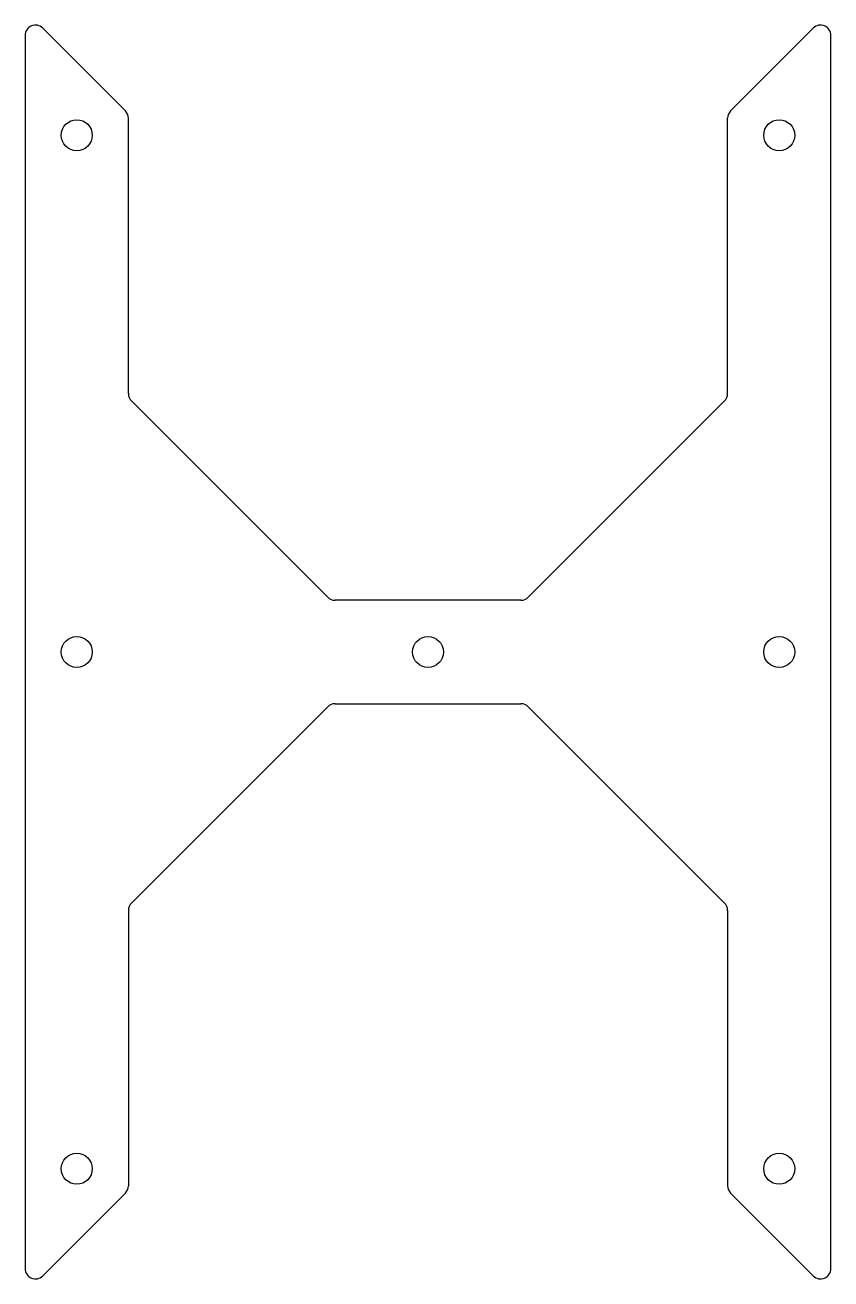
# Model space of a CAD drawing. Extents: x -78 to 78, y -121 to 121.
import ezdxf

# ---------------------------------------------------------------- set-up
doc = ezdxf.new("R2010")
doc.units = 0
doc.layers.add('Sketch', color=7, linetype='CONTINUOUS')

msp = doc.modelspace()

# ---------------------------------------------------------------- linework, layer by layer
at = {"layer": 'Sketch'}
for p, q in [((-78, 119.314), (-78, -119.314)), ((-74.5858, 120.728), (-58.5858, 104.728)), ((58.5858, 104.728), (74.5858, 120.728)), ((78, -119.314), (78, 119.314)), ((-58, 50), (-58, 103.314)), ((58, 50), (58, 103.314)), ((-19.4142, 10.5858), (-57.4142, 48.5858)), ((19.4142, 10.5858), (57.4142, 48.5858)), ((18, 10), (-18, 10)), ((-57.4142, -48.5858), (-19.4142, -10.5858)), ((-18, -10), (18, -10)), ((19.4142, -10.5858), (57.4142, -48.5858)), ((-58, -50), (-58, -103.314)), ((58, -50), (58, -103.314)), ((-74.5858, -120.728), (-58.5858, -104.728)), ((58.5858, -104.728), (74.5858, -120.728))]:
    msp.add_line(p, q, dxfattribs=at)
for centre in [(-68, 100), (68, 100), (-68, 0), (0, 0), (68, 0), (-68, -100), (68, -100)]:
    msp.add_circle(centre, 3, dxfattribs=at)
for centre, start, end in [((-76, 119.314), 45, 180), ((76, 119.314), 0, 135), ((-60, 103.314), 0, 45), ((60, 103.314), 135, 180), ((-56, 50), 180, -135), ((56, 50), -45, 0), ((-18, 12), -135, -90), ((18, 12), -90, -45), ((-18, -12), 90, 135), ((18, -12), 45, 90), ((-56, -50), 135, 180), ((56, -50), 0, 45), ((-60, -103.314), -45, 0), ((60, -103.314), 180, -135), ((-76, -119.314), 180, -45), ((76, -119.314), -135, 0)]:
    msp.add_arc(centre, 2, start, end, dxfattribs=at)

doc.saveas('drawing.dxf')
